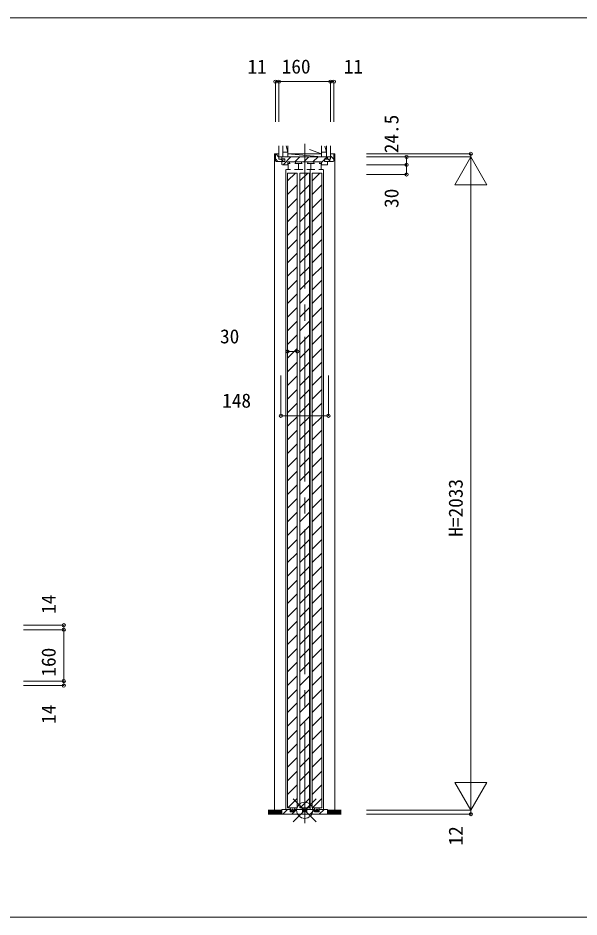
# Model space of a CAD drawing. Units: millimetres, scale not verified. Extents: x -14340 to 14341, y -10000 to 10000.
# Drawn here: x 495 to 2242, y -10000 to -7202 of the extents above; entities that cross this region are included whole.
import ezdxf
from ezdxf.enums import TextEntityAlignment as Align

# ---------------------------------------------------------------- set-up
doc = ezdxf.new("R2010")
doc.units = ezdxf.units.MM
doc.header["$LTSCALE"] = 50
doc.linetypes.add('CHAIN2', pattern=[12, 9, -1, 1, -1])
for name, color, linetype, lineweight in [('0-0_0', 7, 'Continuous', 9), ('0-2_YKK_ZWAK', 7, 'Continuous', 9), ('0-3_YKK_11', 4, 'Continuous', 18), ('0-5_YKK_13', 1, 'Continuous', 18), ('0-6_YKK_D', 2, 'Continuous', 18)]:
    doc.layers.add(name, color=color, linetype=linetype, lineweight=lineweight)
doc.styles.add('ＭＳ ゴシック', font='')
doc.styles.get('ＭＳ ゴシック').set_extended_font_data('MS Gothic')

msp = doc.modelspace()

# ---------------------------------------------------------------- linework, layer by layer
at = {"layer": '0-0_0'}
for p, q in [((-14340.01, -7202.5), (14159.99, -7202.5)), ((-14340.01, -10000), (14341.01, -10000))]:
    msp.add_line(p, q, dxfattribs=at)
at = {"layer": '0-2_YKK_ZWAK'}
for p, q in [((1307.8, -7635), (1307.8, -7600.63)), ((1320.3, -7600.63), (1320.3, -7635)), ((1330.11, -7600.64), (1335.3, -7620)), ((1335.3, -7600.82), (1335.3, -7635)), ((1440.3, -7600.82), (1440.3, -7635)), ((1450.29, -7601.3), (1455.3, -7620)), ((1455.3, -7635), (1455.3, -7600.63)), ((1467.8, -7600.63), (1467.8, -7635)), ((1307.8, -7635), (1387.8, -7635)), ((1335.3, -7620), (1320.3, -7620)), ((1387.8, -7635), (1467.8, -7635)), ((1440.3, -7625), (1402.7, -7611.38)), ((1455.3, -7620), (1440.3, -7620)), ((1316.3, -9668), (1274.46, -9668)), ((1274.46, -9671), (1316.3, -9671)), ((1274.46, -9674), (1316.3, -9674)), ((1274.46, -9677), (1316.3, -9677)), ((1501.2, -9668), (1459.3, -9668)), ((1501.2, -9671), (1459.3, -9671)), ((1501.2, -9674), (1459.3, -9674)), ((1501.2, -9677), (1459.3, -9677)), ((1274.46, -9680), (1501.2, -9680))]:
    msp.add_line(p, q, dxfattribs=at)
at = {"layer": '0-2_YKK_ZWAK', "linetype": 'CHAIN2'}
msp.add_line((1387.8, -7594.43), (1387.8, -9707.95), dxfattribs=at)
at = {"layer": '0-2_YKK_ZWAK'}
msp.add_lwpolyline([(1440.3, -7625), (1335.3, -7625), (1440.3, -7635)], dxfattribs=at)
at = {"layer": '0-3_YKK_11'}
for p, q in [((1296.8, -7647), (1296.8, -7627)), ((1297.81, -7625.26), (1307.8, -7635.25)), ((1320.41, -7659), (1344.41, -7635)), ((1357.09, -7650.6), (1372.69, -7635)), ((1385.38, -7650.6), (1400.98, -7635)), ((1413.66, -7650.6), (1429.26, -7635)), ((1451.25, -7641.3), (1457.55, -7635)), ((1467.8, -7631.2), (1478.8, -7642.2)), ((1478.8, -7647), (1478.8, -7627)), ((1296.8, -7641.22), (1304.58, -7649)), ((1324.3, -7649), (1298.8, -7649)), ((1314.05, -7641.5), (1321.55, -7649)), ((1327, -7659.2), (1336.7, -7659.2)), ((1340.4, -7650.6), (1359.2, -7650.6)), ((1340.4, -7655.7), (1340.4, -7650.6)), ((1357.2, -7655.7), (1380.4, -7655.7)), ((1359.2, -7650.6), (1359.2, -7655.7)), ((1368.8, -7655.7), (1368.8, -7674.2)), ((1378.4, -7650.6), (1397.2, -7650.6)), ((1378.4, -7650.6), (1378.4, -7655.7)), ((1379.2, -7650.6), (1396.4, -7650.6)), ((1395.2, -7655.7), (1418.4, -7655.7)), ((1397.2, -7650.6), (1397.2, -7655.7)), ((1406.8, -7655.7), (1406.8, -7674.2)), ((1416.4, -7650.6), (1416.4, -7655.7)), ((1448.6, -7659.2), (1438.9, -7659.2)), ((1440.4, -7652.14), (1449.8, -7642.74)), ((1449.8, -7647.15), (1451.66, -7649)), ((1449.8, -7649), (1476.8, -7649)), ((1461.13, -7641.5), (1468.63, -7649)), ((1328.8, -7674.38), (1328.8, -9666.27)), ((1343.6, -7674.2), (1331, -7674.2)), ((1334.8, -7685), (1364.8, -7685)), ((1334.8, -9660), (1334.8, -7685)), ((1334.8, -7709.41), (1359.22, -7685)), ((1356, -7674.2), (1381.6, -7674.2)), ((1364.8, -9660), (1364.8, -7685)), ((1364.8, -9660), (1364.8, -7685)), ((1372.8, -7685), (1402.8, -7685)), ((1372.8, -9660), (1372.8, -7685)), ((1372.8, -7709.41), (1397.22, -7685)), ((1394, -7674.2), (1419.6, -7674.2)), ((1402.8, -9660), (1402.8, -7685)), ((1402.8, -9660), (1402.8, -7685)), ((1404.8, -7674.38), (1404.8, -9665)), ((1410.8, -7685), (1440.8, -7685)), ((1410.8, -9660), (1410.8, -7685)), ((1410.8, -7709.41), (1435.22, -7685)), ((1432, -7674.2), (1444.6, -7674.2)), ((1440.8, -9660), (1440.8, -7685)), ((1446.8, -7674.38), (1446.8, -9666.27)), ((1334.8, -7751.84), (1364.8, -7721.84)), ((1372.8, -7751.84), (1402.8, -7721.84)), ((1410.8, -7751.84), (1440.8, -7721.84)), ((1334.8, -7794.27), (1364.8, -7764.27)), ((1372.8, -7794.27), (1402.8, -7764.27)), ((1410.8, -7794.27), (1440.8, -7764.27)), ((1334.8, -7836.69), (1364.8, -7806.69)), ((1372.8, -7836.69), (1402.8, -7806.69)), ((1410.8, -7836.69), (1440.8, -7806.69)), ((1334.8, -7879.12), (1364.8, -7849.12)), ((1372.8, -7879.12), (1402.8, -7849.12)), ((1410.8, -7879.12), (1440.8, -7849.12)), ((1334.8, -7921.55), (1364.8, -7891.55)), ((1372.8, -7921.55), (1402.8, -7891.55)), ((1410.8, -7921.55), (1440.8, -7891.55)), ((1334.8, -7963.97), (1364.8, -7933.97)), ((1372.8, -7963.97), (1402.8, -7933.97)), ((1410.8, -7963.97), (1440.8, -7933.97)), ((1334.8, -8006.4), (1364.8, -7976.4)), ((1372.8, -8006.4), (1402.8, -7976.4)), ((1410.8, -8006.4), (1440.8, -7976.4)), ((1334.8, -8048.83), (1364.8, -8018.83)), ((1372.8, -8048.83), (1402.8, -8018.83)), ((1410.8, -8048.83), (1440.8, -8018.83)), ((1334.8, -8091.25), (1364.8, -8061.25)), ((1372.8, -8091.25), (1402.8, -8061.25)), ((1410.8, -8091.25), (1440.8, -8061.25)), ((1334.8, -8133.68), (1364.8, -8103.68)), ((1372.8, -8133.68), (1402.8, -8103.68)), ((1410.8, -8133.68), (1440.8, -8103.68)), ((1334.8, -8176.11), (1364.8, -8146.11)), ((1372.8, -8176.11), (1402.8, -8146.11)), ((1410.8, -8176.11), (1440.8, -8146.11)), ((1334.8, -8218.53), (1364.8, -8188.53)), ((1372.8, -8218.53), (1402.8, -8188.53)), ((1410.8, -8218.53), (1440.8, -8188.53)), ((1334.8, -8260.96), (1364.8, -8230.96)), ((1372.8, -8260.96), (1402.8, -8230.96)), ((1410.8, -8260.96), (1440.8, -8230.96)), ((1334.8, -8303.38), (1364.8, -8273.38)), ((1372.8, -8303.38), (1402.8, -8273.38)), ((1410.8, -8303.38), (1440.8, -8273.38)), ((1334.8, -8345.81), (1364.8, -8315.81)), ((1372.8, -8345.81), (1402.8, -8315.81)), ((1410.8, -8345.81), (1440.8, -8315.81)), ((1334.8, -8388.24), (1364.8, -8358.24)), ((1372.8, -8388.24), (1402.8, -8358.24)), ((1410.8, -8388.24), (1440.8, -8358.24)), ((1334.8, -8430.66), (1364.8, -8400.66)), ((1372.8, -8430.66), (1402.8, -8400.66)), ((1410.8, -8430.66), (1440.8, -8400.66)), ((1334.8, -8473.09), (1364.8, -8443.09)), ((1372.8, -8473.09), (1402.8, -8443.09)), ((1410.8, -8473.09), (1440.8, -8443.09)), ((1334.8, -8515.52), (1364.8, -8485.52)), ((1372.8, -8515.52), (1402.8, -8485.52)), ((1410.8, -8515.52), (1440.8, -8485.52)), ((1334.8, -8557.94), (1364.8, -8527.94)), ((1372.8, -8557.94), (1402.8, -8527.94)), ((1410.8, -8557.94), (1440.8, -8527.94)), ((1334.8, -8600.37), (1364.8, -8570.37)), ((1372.8, -8600.37), (1402.8, -8570.37)), ((1410.8, -8600.37), (1440.8, -8570.37)), ((1334.8, -8642.8), (1364.8, -8612.8)), ((1372.8, -8642.8), (1402.8, -8612.8)), ((1410.8, -8642.8), (1440.8, -8612.8)), ((1334.8, -8685.22), (1364.8, -8655.22)), ((1372.8, -8685.22), (1402.8, -8655.22)), ((1410.8, -8685.22), (1440.8, -8655.22)), ((1334.8, -8727.65), (1364.8, -8697.65)), ((1372.8, -8727.65), (1402.8, -8697.65)), ((1410.8, -8727.65), (1440.8, -8697.65)), ((1334.8, -8770.08), (1364.8, -8740.08)), ((1372.8, -8770.08), (1402.8, -8740.08)), ((1410.8, -8770.08), (1440.8, -8740.08)), ((1334.8, -8812.5), (1364.8, -8782.5)), ((1372.8, -8812.5), (1402.8, -8782.5)), ((1410.8, -8812.5), (1440.8, -8782.5)), ((1334.8, -8854.93), (1364.8, -8824.93)), ((1372.8, -8854.93), (1402.8, -8824.93)), ((1410.8, -8854.93), (1440.8, -8824.93)), ((1334.8, -8897.35), (1364.8, -8867.35)), ((1372.8, -8897.35), (1402.8, -8867.35)), ((1410.8, -8897.35), (1440.8, -8867.35)), ((1334.8, -8939.78), (1364.8, -8909.78)), ((1372.8, -8939.78), (1402.8, -8909.78)), ((1410.8, -8939.78), (1440.8, -8909.78)), ((1334.8, -8982.21), (1364.8, -8952.21)), ((1372.8, -8982.21), (1402.8, -8952.21)), ((1410.8, -8982.21), (1440.8, -8952.21)), ((1334.8, -9024.63), (1364.8, -8994.63)), ((1372.8, -9024.63), (1402.8, -8994.63)), ((1410.8, -9024.63), (1440.8, -8994.63)), ((1334.8, -9067.06), (1364.8, -9037.06)), ((1372.8, -9067.06), (1402.8, -9037.06)), ((1410.8, -9067.06), (1440.8, -9037.06)), ((1334.8, -9109.49), (1364.8, -9079.49)), ((1372.8, -9109.49), (1402.8, -9079.49)), ((1410.8, -9109.49), (1440.8, -9079.49)), ((1334.8, -9151.91), (1364.8, -9121.91)), ((1372.8, -9151.91), (1402.8, -9121.91)), ((1410.8, -9151.91), (1440.8, -9121.91)), ((1334.8, -9194.34), (1364.8, -9164.34)), ((1372.8, -9194.34), (1402.8, -9164.34)), ((1410.8, -9194.34), (1440.8, -9164.34)), ((1334.8, -9236.77), (1364.8, -9206.77)), ((1372.8, -9236.77), (1402.8, -9206.77)), ((1410.8, -9236.77), (1440.8, -9206.77)), ((1334.8, -9279.19), (1364.8, -9249.19)), ((1372.8, -9279.19), (1402.8, -9249.19)), ((1410.8, -9279.19), (1440.8, -9249.19)), ((1334.8, -9321.62), (1364.8, -9291.62)), ((1372.8, -9321.62), (1402.8, -9291.62)), ((1410.8, -9321.62), (1440.8, -9291.62)), ((1334.8, -9364.04), (1364.8, -9334.04)), ((1372.8, -9364.04), (1402.8, -9334.04)), ((1410.8, -9364.04), (1440.8, -9334.04)), ((1334.8, -9406.47), (1364.8, -9376.47)), ((1372.8, -9406.47), (1402.8, -9376.47)), ((1410.8, -9406.47), (1440.8, -9376.47)), ((1334.8, -9448.9), (1364.8, -9418.9)), ((1372.8, -9448.9), (1402.8, -9418.9)), ((1410.8, -9448.9), (1440.8, -9418.9)), ((1334.8, -9491.32), (1364.8, -9461.32)), ((1372.8, -9491.32), (1402.8, -9461.32)), ((1410.8, -9491.32), (1440.8, -9461.32)), ((1334.8, -9533.75), (1364.8, -9503.75)), ((1372.8, -9533.75), (1402.8, -9503.75)), ((1410.8, -9533.75), (1440.8, -9503.75)), ((1334.8, -9576.18), (1364.8, -9546.18)), ((1372.8, -9576.18), (1402.8, -9546.18)), ((1410.8, -9576.18), (1440.8, -9546.18)), ((1334.8, -9618.6), (1364.8, -9588.6)), ((1372.8, -9618.6), (1402.8, -9588.6)), ((1410.8, -9618.6), (1440.8, -9588.6)), ((1335.84, -9660), (1364.8, -9631.03)), ((1373.84, -9660), (1402.8, -9631.03)), ((1411.84, -9660), (1440.8, -9631.03)), ((1316.3, -9668), (1316.3, -9680)), ((1319.8, -9680), (1334.8, -9665)), ((1334.8, -9660), (1364.8, -9660)), ((1343.9, -9669.3), (1355.7, -9669.3)), ((1348.08, -9680), (1355.28, -9672.8)), ((1357, -9671.08), (1363.08, -9665)), ((1372.8, -9660), (1402.8, -9660)), ((1376.37, -9680), (1383.57, -9672.8)), ((1381.9, -9669.3), (1393.7, -9669.3)), ((1404.65, -9680), (1418.6, -9666.05)), ((1410.8, -9660), (1440.8, -9660)), ((1419.9, -9669.3), (1431.7, -9669.3)), ((1432.94, -9680), (1447.94, -9665)), ((1459.3, -9668), (1459.3, -9680))]:
    msp.add_line(p, q, dxfattribs=at)
for points in [[(1298.8, -7625), (1293.8, -7625), (1293.8, -9668)], [(1298.8, -7625), (1307.8, -7625), (1307.8, -7641.5), (1325.8, -7641.5)], [(1459.3, -7635), (1316.3, -7635), (1316.3, -7640.3), (1317.3, -7641.3), (1325.8, -7641.3), (1325.8, -7649), (1323.3, -7649), (1316.3, -7649), (1316.3, -7657)], [(1476.8, -7625), (1467.8, -7625), (1467.8, -7641.5), (1449.8, -7641.5)], [(1459.3, -7657), (1459.3, -7649), (1452.3, -7649), (1449.8, -7649), (1449.8, -7641.3), (1458.3, -7641.3), (1459.3, -7640.3), (1459.3, -7635)], [(1476.8, -7625), (1481.8, -7625), (1481.8, -9668)], [(1318.3, -7659), (1334.7, -7659), (1335.2, -7658.5), (1335.2, -7650.6), (1379.2, -7650.6), (1396.4, -7650.6), (1440.4, -7650.6), (1440.4, -7658.5), (1440.9, -7659), (1457.3, -7659)], [(1342.4, -7655.7), (1336.7, -7655.7), (1336.7, -7674.2)], [(1416.4, -7650.6), (1435.2, -7650.6), (1435.2, -7655.7)], [(1433.2, -7655.7), (1438.9, -7655.7), (1438.9, -7674.2)], [(1316.3, -9667), (1316.3, -9680), (1323.3, -9680)], [(1457.3, -9665), (1433.5, -9665), (1433, -9665.5), (1433, -9671.7), (1433, -9672.8), (1418.6, -9672.8), (1418.6, -9671.7), (1418.6, -9665.5), (1418.1, -9665), (1395.5, -9665), (1395, -9665.5), (1395, -9671.7), (1395, -9672.8), (1380.6, -9672.8), (1380.6, -9671.7), (1380.6, -9665.5), (1380.1, -9665), (1357.5, -9665), (1357, -9665.5), (1357, -9671.7), (1357, -9672.8), (1342.6, -9672.8), (1342.6, -9671.7), (1342.6, -9665.5), (1342.1, -9665), (1318.3, -9665)], [(1323.3, -9680), (1452.3, -9680), (1459.3, -9680), (1459.3, -9667)], [(1341.27, -9663.8), (1343.9, -9663.8), (1343.9, -9672.8)], [(1343.9, -9667.8), (1348.1, -9667.8), (1348.1, -9666)], [(1351.5, -9666), (1351.5, -9667.8), (1355.7, -9667.8)], [(1355.7, -9672.8), (1355.7, -9663.8), (1358.34, -9663.8)], [(1379.27, -9663.8), (1381.9, -9663.8), (1381.9, -9672.8)], [(1381.9, -9667.8), (1386.1, -9667.8), (1386.1, -9666)], [(1389.5, -9666), (1389.5, -9667.8), (1393.7, -9667.8)], [(1393.7, -9672.8), (1393.7, -9663.8), (1396.34, -9663.8)], [(1417.27, -9663.8), (1419.9, -9663.8), (1419.9, -9672.8)], [(1419.9, -9667.8), (1424.1, -9667.8), (1424.1, -9666)], [(1427.5, -9666), (1427.5, -9667.8), (1431.7, -9667.8)], [(1431.7, -9672.8), (1431.7, -9663.8), (1434.34, -9663.8)]]:
    msp.add_lwpolyline(points, dxfattribs=at)
for centre, radius, start, end in [((1298.8, -7627), 2, 89.99998, 180.00002), ((1476.8, -7627), 2, 0, 89.99998), ((1298.8, -7647), 2, 180.00002, 270), ((1318.3, -7657), 2, 180.00001, 269.99999), ((1457.3, -7657), 2, 270.00001, 359.99999), ((1476.8, -7647), 2, 270, 0), ((1318.3, -9667), 2, 90.00001, 179.99999), ((1349.8, -9666), 1.7, 359.99999, 180.00001), ((1387.8, -9666), 1.7, 359.99999, 180.00001), ((1425.8, -9666), 1.7, 359.99999, 180.00001), ((1457.3, -9667), 2, 0.00001, 89.99999)]:
    msp.add_arc(centre, radius, start, end, dxfattribs=at)
at = {"layer": '0-5_YKK_13'}
for p, q in [((1352.45, -9703.36), (1423.16, -9632.64)), ((1352.45, -9632.64), (1423.16, -9703.36)), ((1352.45, -9703.36), (1423.16, -9632.64)), ((1352.45, -9632.64), (1423.16, -9703.36))]:
    msp.add_line(p, q, dxfattribs=at)
msp.add_circle((1387.8, -9668), 25, dxfattribs=at)
msp.add_circle((1387.8, -9668), 25, dxfattribs=at)
at = {"layer": '0-6_YKK_D'}
for p, q in [((1296.8, -7400.63), (1296.8, -7525.63)), ((1307.8, -7400.63), (1296.8, -7400.63)), ((1307.8, -7400.63), (1307.8, -7525.63)), ((1307.8, -7400.63), (1467.8, -7400.63)), ((1467.8, -7400.63), (1467.8, -7525.63)), ((1467.8, -7400.63), (1478.8, -7400.63)), ((1478.8, -7400.63), (1478.8, -7525.63)), ((1579.98, -7625), (1904.98, -7625)), ((1579.98, -7635), (1904.98, -7635)), ((1854.98, -7721.6), (1904.98, -7635)), ((1904.98, -7635), (1904.98, -7625)), ((1904.98, -7635), (1954.98, -7721.6)), ((1904.98, -7635), (1904.98, -9668)), ((1704.98, -7659.5), (1704.98, -7689.5)), ((1579.98, -7689.5), (1704.98, -7689.5)), ((1854.98, -7721.6), (1954.98, -7721.6)), ((1334.8, -8240.28), (1364.8, -8240.28)), ((1313.8, -8440.28), (1313.8, -8315.28)), ((1461.8, -8440.28), (1461.8, -8315.28)), ((1313.8, -8440.28), (1461.8, -8440.28)), ((512.77, -9092), (637.77, -9092)), ((512.77, -9106), (637.77, -9106)), ((637.77, -9106), (637.77, -9092)), ((637.77, -9106), (637.77, -9266)), ((512.77, -9266), (637.77, -9266)), ((512.77, -9280), (637.77, -9280)), ((637.77, -9266), (637.77, -9280)), ((1854.98, -9581.4), (1954.98, -9581.4)), ((1854.98, -9581.4), (1904.98, -9668)), ((1904.98, -9668), (1954.98, -9581.4)), ((1579.98, -9668), (1904.98, -9668)), ((1904.98, -9668), (1904.98, -9680)), ((1579.98, -9680), (1904.98, -9680))]:
    msp.add_line(p, q, dxfattribs=at)
msp.add_lwpolyline([(1579.98, -7659.5), (1704.98, -7659.5), (1704.98, -7635)], dxfattribs=at)
for centre in [(1296.8, -7400.63), (1307.8, -7400.63), (1467.8, -7400.63), (1478.8, -7400.63), (1704.98, -7635), (1904.98, -7625), (1704.98, -7659.5), (1704.98, -7689.5), (1334.8, -8240.28), (1364.8, -8240.28), (1313.8, -8440.28), (1461.8, -8440.28), (637.77, -9092), (637.77, -9106), (637.77, -9266), (637.77, -9280), (1904.98, -9680)]:
    msp.add_circle(centre, 5, dxfattribs=at)

# ---------------------------------------------------------------- texts
at = {"layer": '0-6_YKK_D', "style": 'ＭＳ ゴシック'}
for s, p in [('11', (1209.89, -7388.89)), ('160', (1316.35, -7388.63)), ('11', (1509.67, -7388.79)), ('30', (1124.38, -8228.28)), ('148', (1131.09, -8428.28))]:
    msp.add_text(s, height=43.99, dxfattribs=at).set_placement(p, align=Align.BOTTOM_LEFT)
for s, p in [('24.5', (1692.98, -7623.25)), ('30', (1692.98, -7793.47)), ('H=2033', (1892.98, -8816.5)), ('14', (625.77, -9056.6)), ('160', (625.77, -9251.81)), ('14', (625.77, -9399)), ('12', (1893.16, -9777.3))]:
    msp.add_text(s, height=43.99, rotation=90, dxfattribs=at).set_placement(p, align=Align.BOTTOM_LEFT)

doc.saveas('drawing.dxf')
